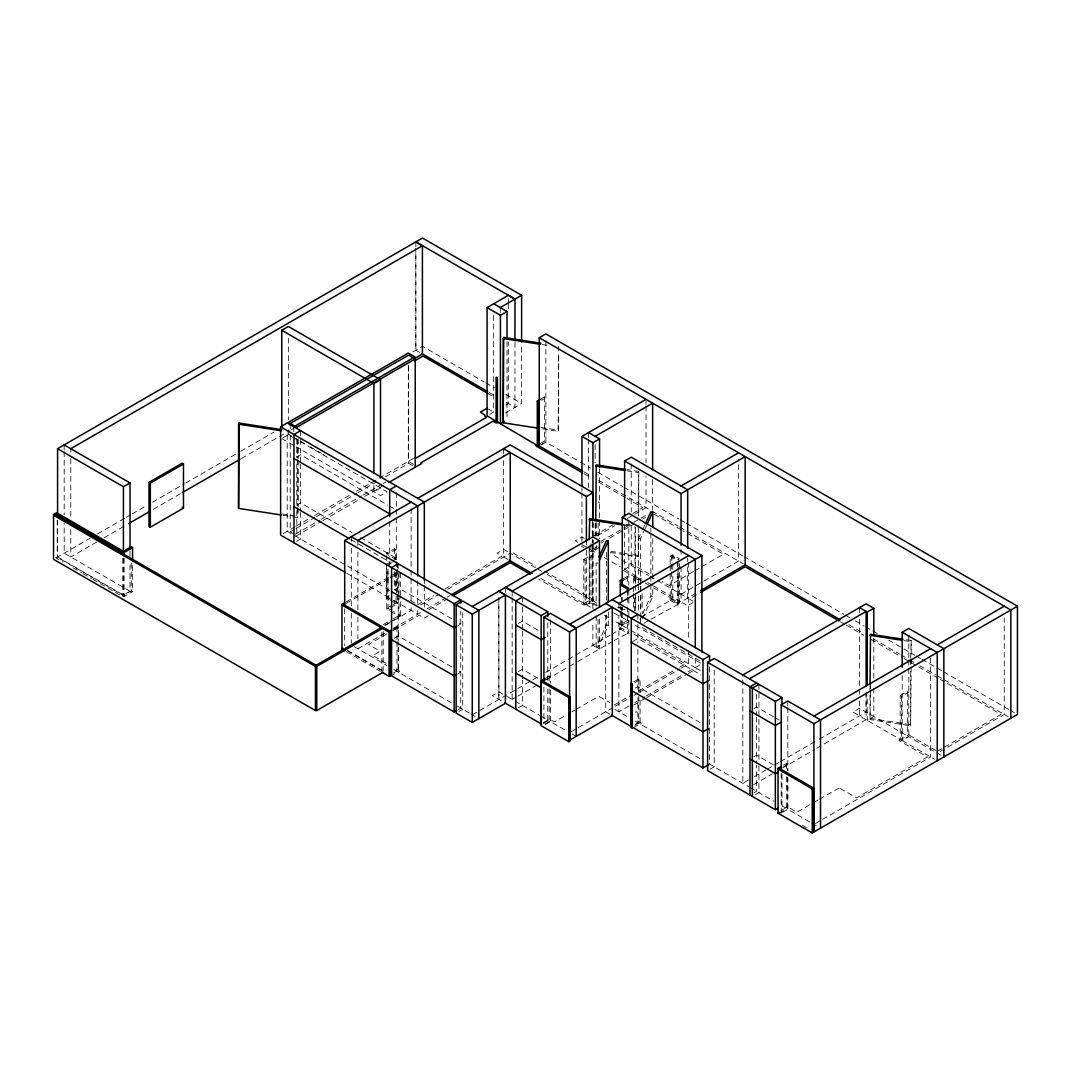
<?xml version="1.0" encoding="UTF-8"?>
<svg xmlns="http://www.w3.org/2000/svg" width="1071" height="1071" viewBox="0 0 1071 1071"><rect width="100%" height="100%" fill="white"/><g stroke="black" fill="none" stroke-linecap="round" stroke-linejoin="round"><path stroke-width="0.75" stroke-dasharray="5 3.75" d="M866.118 693.071L866.118 719.725L815.687 748.843M323.388 454.961L323.388 454.907A1.941 1.125 0 0 0 323.308 454.599L322.84 454.144M292.785 516.771L297.711 517.534L298.22 508.19M558.714 345.973L558.205 431.278L540.413 428.534M558.205 431.278L558.714 352.573M638.262 515.486L638.771 471.454L627.325 469.687M597.35 605.235L589.184 603.977L589.693 545.085M638.57 582.972L638.57 538.378L641.984 531.015M642.667 529.543L644.715 525.125M640.471 584.913L640.471 538.673L643.885 531.31M644.568 529.837L646.616 525.419M608.315 612.05L608.315 625.263L598.046 647.393L596.145 647.098L606.414 624.969L606.414 615.062M610.47 552.475L638.262 556.773L638.771 530.908M639.936 619.654L641.984 615.236M642.667 613.763L650.873 596.092L650.873 584.538M642.52 618.476L652.775 596.386L652.775 583.186M911.18 666.938L910.671 725.83L870.013 719.538L870.522 690.38M910.671 658.13L911.18 640.512L903.054 639.253M635.759 712.523L636.228 712.081A1.941 1.125 0 0 0 636.308 711.76L636.228 711.452A1.941 1.125 0 0 0 635.879 711.05L635.759 710.997M57.58 520.359L57.58 557L90.232 538.164M97.461 533.987L124.959 518.11M126.405 517.28L130.742 514.763M132.188 513.933L146.66 505.579M152.457 502.232L184.292 483.851M185.738 483.021L239.275 452.109M240.721 451.279L274.002 432.055M412.924 351.85L422.483 346.335L484.253 381.999M96.832 541.966L70.78 557L70.78 527.026M104.061 537.789L124.316 526.102M153.26 509.381L180.758 493.517M241.537 458.428L289.277 430.85M290.736 430.02L293.628 428.346M283.079 437.785L288.353 434.746L291.245 436.406M296.6 457.036L300.563 454.76L387.715 505.07M57.58 557L123.419 595.021L130.019 591.205L130.019 562.891M122.763 558.245L122.763 595.824L131.264 590.911L132.59 591.674L132.59 563.895M122.763 596.587L124.089 595.824L57.218 557.215L55.893 557.978L63.015 562.088M122.763 595.824L124.089 596.587L132.59 591.674M296.6 505.164L300.563 502.888L351.998 532.582M283.253 533.559L294.418 527.106M295.864 526.276L308.836 518.779M314.606 515.459L350.659 494.641M356.429 491.308L413.526 458.348M489.715 414.357L493.677 412.067L493.677 313.776M505.673 405.146L508.337 403.606L508.337 341.97M290.214 435.161L290.214 531.792L294.538 529.288M295.984 528.458L314.754 517.614M316.199 516.784L356.63 493.436M358.075 492.606L376.845 481.763M385.52 476.769L408.613 463.422L412.576 465.711M295.248 534.242L319.76 520.091M321.206 519.261L361.583 495.953M363.015 495.123L381.771 484.293M383.204 483.463L386.096 481.803M505.606 412.804L521.604 403.566L521.604 343.59M295.757 536.21L321.354 521.43M322.799 520.6L358.959 499.715M364.675 496.422L383.445 485.578M380.513 487.948L373.913 491.763L373.913 480.103M540.172 399.443L544.483 396.953L545.808 397.716L541.498 400.206M296.6 541.257L300.563 538.981L300.563 512.326M540.172 443.555L544.483 441.065L545.808 441.828L538.619 445.978M541.913 444.492L545.875 442.203L579.143 461.414M395.801 549.503L394.476 548.74L386.551 553.319L387.876 554.082L395.801 549.503L395.801 559.303M386.551 554.082L387.876 553.319M390.728 561.914L386.698 564.23L386.698 609.118L389.442 610.698M392.066 561.137L396.083 558.821L397.408 559.584L393.392 561.9M392.053 562.677L388.023 564.993L388.023 609.118L386.698 608.355L392.066 605.249M346.254 601.808L389.041 577.108M390.46 576.292L396.163 572.998M346.147 603.388L388.934 578.701M390.366 577.871L397.488 573.761M394.235 590.108L398.184 587.818L452.23 619.025M389.201 595.904L386.551 597.431L387.876 598.194L387.876 568.781M386.551 563.882L386.551 598.194L387.876 597.431L391.959 599.787M393.405 604.486L396.083 602.933L397.408 603.696L397.408 593.133M386.698 609.118L388.023 608.355L392.133 610.724M390.647 600.55L396.083 603.696L397.408 602.933L393.325 600.577M390.701 607.565L397.408 603.696M383.338 624.513L391.892 619.574M393.311 618.757L399.014 615.464L400.34 616.227L400.34 595.851M417.717 604.754L433.434 595.677M444.867 589.077L502.031 556.077L497.051 553.198L503.638 549.383L508.631 552.261M390.808 611.487L399.014 616.227L400.34 615.464L393.499 611.514M384.65 625.277L388.934 622.813M390.366 621.983L400.34 616.227M385.48 625.223L392.602 621.113M394.021 620.296L411.117 610.43L411.117 607.096M420.582 604.968L439.204 594.218M447.785 589.251L510.238 553.198L535.928 568.018M384.958 633.148L357.888 648.772L357.888 645.438M393.499 628.222L424.317 610.43M427.182 608.77L445.79 598.02M447.223 597.203L450.088 595.543M393.003 629.172L396.966 626.883L398.292 627.646L398.292 640.712M386.912 633.885L368.598 644.461L379.469 650.914A1.807 1.044 0 0 1 379.549 651.342L379.415 651.65A1.807 1.044 0 0 1 379.134 651.891L372.842 655.546L386.591 663.485M393.967 629.815L419.337 615.169L424.317 618.047L428.28 615.758M428.788 609.707L447.37 598.984M393.017 630.699L398.292 627.646M394.235 638.236L398.184 635.946L452.23 667.153M594.097 535.768L612.719 525.018M632.774 513.437L642.801 507.654L627.017 498.537M597.163 535.861L614.406 525.901M627.352 518.431L633.095 515.111M634.527 514.294L646.027 507.654L646.027 475.993M600.898 541.324L622.452 528.887M623.884 528.057L632.506 523.076M633.938 522.246L639.695 518.926M641.127 518.096L646.871 514.776M458.134 625.477L460.771 623.951L457.919 622.305M601.219 542.997L604.084 541.35M609.787 538.057L622.639 530.627M624.072 529.81L634.059 524.04M642.627 519.087L645.492 517.44M590.964 543.653L590.964 550.186L598.154 546.036M590.964 550.186L592.29 550.949L596.601 548.459M599.559 547.187L592.959 551.003L588.822 548.62M583.775 559.49L590.964 555.34L592.29 556.103L592.29 600.229L585.101 604.379L583.775 603.616L583.775 559.49L585.101 560.253L592.29 556.103M393.003 673.284L396.966 670.995L398.292 671.758L398.292 647.259M390.366 676.337L398.292 671.758M398.653 672.307L399.416 671.691A1.941 1.125 0 0 0 399.496 671.383L399.349 670.968A1.941 1.125 0 0 0 399.068 670.7L393.459 667.447M518.431 623.469L522.394 621.18L539.302 630.939M624.621 524.308L624.621 569.277L631.221 565.475L648.584 575.502M458.134 673.605L460.771 672.079L457.919 670.433M623.161 578.916L627.472 576.426L628.797 577.189L621.608 581.339M583.775 603.616L590.964 599.465L592.29 600.229M586.051 604.58L584.07 605.048A1.928 1.111 0 0 1 583.561 604.941L538.82 579.183M633.63 591.888L633.63 577.189L634.956 576.426L640.699 579.746M670.151 564.283L670.151 556.103L671.477 555.34L678.653 559.49M672.789 554.925L671.463 555.688L678.063 559.49L679.389 558.727L672.789 554.925L672.789 563.092M518.431 671.597L522.394 669.308L539.302 679.068M693.473 571.526L669.201 585.542L662.039 581.406M694.892 570.696L700.608 567.402M702.041 566.572L723.447 554.216L682.977 530.841M458.134 709.698L460.771 708.172L460.771 611.113M458.776 711.599L462.739 709.31L462.739 611.019M622.278 612.17L622.278 625.491L628.864 621.689M620.296 611.032L620.296 629.012L621.608 628.249L628.797 632.399L628.797 607.886M670.151 574.083L670.151 600.229L671.477 599.465L678.653 603.616L678.653 567.657M472.271 714.812L531.31 680.714M532.742 679.898L540.105 675.64M545.621 672.454L610.283 635.116M611.661 634.327L619.922 629.561L619.118 628.423A1.928 1.111 0 0 1 619.306 628.115L621.394 626.843L619.118 624.862A1.928 1.111 0 0 1 619.306 624.567L619.922 624.139L615.678 621.689M641.556 617.07L669.777 600.777L668.947 599.84A1.807 1.044 0 0 1 669.241 599.265L671.249 598.06L652.467 587.216M679.389 602.853L678.063 603.616L671.463 599.8L672.789 599.037L679.389 602.853L679.389 560.361M681.076 594.258L702.63 581.807M704.062 580.977L738.548 561.07L738.548 459.446M546.438 677.568L549.169 675.988L550.494 676.752L545.019 679.911M512.072 699.443L516.45 696.926M517.842 696.11L536.611 685.279M546.491 679.576L577.001 661.958M577.979 661.396L612.759 641.315M614.138 640.525L627.097 633.671M643.912 623.322L649.562 620.069M650.981 619.252L676.952 604.887A1.941 1.125 0 0 0 677.997 605.075L682.682 602.812L687.676 605.691L692.95 602.638M653.564 585.998L681.076 601.875L696.297 593.093M620.296 629.012L627.472 633.162L628.797 632.399M670.151 600.229L677.327 604.379L678.653 603.616M696.445 594.86L689.282 598.997L693.017 601.152M632.586 641.542L637.861 638.49L700.97 674.917M518.431 707.69L522.394 705.401L522.394 680.406M543.8 722.336L548.794 719.578A1.941 1.125 0 0 1 549.289 719.444L554.671 721.747L566.09 715.16M543.693 723.26L549.169 720.1L550.494 720.863L542.287 725.603M545.219 724.665L550.494 721.626L566.171 730.676M571.807 711.867L574.658 710.22M576.078 709.39L597.631 696.967A1.767 1.017 0 0 1 599.278 696.766M633.59 681.932L638.771 678.947L640.083 679.71L640.083 692.776M634.902 682.696L640.083 679.71M635.223 688.144L637.861 686.618L700.97 723.045M614.058 705.079L629.775 696.003M638.343 691.063L674.047 670.446M679.764 667.139L685.467 663.846L632.64 633.349M571.071 731.761L576.841 728.427M578.286 727.584L612.304 707.958M615.182 706.284L632.479 696.297M633.925 695.467L638.249 692.977M639.682 692.147L680.045 668.84M681.491 668.009L688.693 663.846L688.693 650.512M628.985 705.936L618.904 711.76L618.904 615.142M634.755 702.603L644.849 696.779M646.282 695.949L682.321 675.145M688.091 671.812L701.893 663.846L633.162 624.165M633.898 704.959L645.358 698.346M646.79 697.529L686.886 674.369M688.318 673.552L696.913 668.585L701.893 671.463M635.223 724.237L637.861 722.711L637.861 697.716M634.875 725.308L638.771 723.059L638.771 693.647M633.617 727.57L640.083 723.822L640.083 699.323M640.605 724.291L640.873 724.13A1.941 1.125 0 0 0 641.154 723.862L640.873 722.764L635.103 719.417M753.957 708.56L756.595 707.034L773.503 716.794M710.247 769.072L714.21 766.796L714.21 670.165M753.957 756.688L756.595 755.162L773.503 764.922M748.562 779.969L742.805 783.303L742.805 675.011M754.332 776.649L765.859 769.982M767.305 769.152L778.831 762.498M780.277 761.668L817.735 740.034M819.181 739.204L866.118 712.095L866.118 692.107M900.216 695.628L907.405 691.478L908.717 692.241L901.541 696.391L900.216 695.628L900.216 739.74L901.541 740.503L908.717 736.353L907.405 735.59L900.216 739.74M783.637 765.122L786.422 763.516L787.747 764.279L787.747 770.825M783.57 766.702L787.747 764.279M753.73 784.615L772.459 773.798M782.54 767.974L814.241 749.673M753.957 792.781L756.595 791.255L756.595 765.002M754.975 794.896L758.937 792.607L758.937 762.619M902.197 675.573L902.197 740.543L908.797 736.741L935.425 752.11M780.853 810.854L786.422 807.641L787.747 808.404L787.747 777.359M779.393 813.224L787.747 808.404M782.54 812.34L787.814 809.288L810.573 822.421M809.609 804.843L796.918 812.166L788.269 807.186L786.368 807.025A1.941 1.125 0 0 0 785.9 807.186L785.03 807.681L781.228 805.472M815.259 801.577L818.07 799.943M819.489 799.14L838.606 788.283A1.807 1.044 0 0 1 840.133 788.403M937.245 751.293L942.908 748.027M944.327 747.21L1001.024 714.464L940.311 679.416M815.366 823.532L821.122 820.199M822.568 819.369L930.645 756.969L930.645 655.345M940.097 751.507L1004.25 714.464L1004.25 617.847M629.172 633.671L628.677 633.804A1.807 1.044 0 0 1 627.151 633.684M542.033 344.554L550.119 345.813M540.922 427.436L558.714 430.194M626.816 470.771L638.262 472.552M625.638 524.214L632.171 525.232M625.129 525.312L633.296 526.571M638.57 538.378L640.471 538.673M610.965 551.378L622.412 553.145M624.058 553.399L638.771 555.675M281.793 513.906L294.94 515.927M598.046 563.172L596.145 562.877L596.145 605.811M282.931 515.245L291.151 516.517M650.873 596.092L652.775 596.386M904.165 640.605L910.671 641.609M589.693 602.879L597.859 604.138M617.472 607.177L622.371 607.94M620.229 608.783L625.129 609.533M606.414 624.969L608.315 625.263M870.522 718.454L911.18 724.746M599.345 696.766L609.881 702.656M909.092 735.081L935.853 750.49M840.186 788.417L856.599 797.855L927.419 756.969L899.319 740.717A1.941 1.125 0 0 1 898.997 740.115L899.854 739.191L852.931 712.095L859.531 708.292L906.441 735.375L907.525 734.947A1.807 1.044 0 0 1 909.051 735.067M590.308 551.337L590.442 551.404A1.767 1.017 0 0 0 590.911 551.565L591.085 551.605A1.941 1.125 0 0 0 592.169 551.605L593.24 551.163L597.498 553.627M485.699 382.829L494.307 387.809M505.807 394.436L521.604 403.566M419.765 352.466L415.816 350.19L415.816 248.566L415.883 350.15M489.152 392.441L493.463 394.931M506.382 402.401L515.004 407.368M487.934 393.526L493.718 396.859M488.322 408.975L492.058 411.144M580.589 462.257L590.723 468.094M597.953 472.271L622.546 486.475M623.991 487.305L678.96 519.047M680.406 519.877L684.744 522.38M686.19 523.224L742.605 555.795M744.05 556.625L843.868 614.245M845.314 615.089L849.651 617.592M855.434 620.939L864.11 625.946M865.569 626.776L871.352 630.123M872.798 630.953L877.136 633.456M888.702 640.137L914.741 655.171M916.187 656.014L920.525 658.518M921.984 659.348L942.226 671.048M943.671 671.878L1008.775 709.457M1010.221 710.301L1014.558 712.804M584.123 471.909L589.907 475.243M598.582 480.263L650.659 510.332M652.105 511.162L678.144 526.196M679.59 527.026L685.373 530.373M686.819 531.203L743.234 563.774M848.834 624.741L863.306 633.095M873.427 638.945L899.466 653.979M900.912 654.809L908.141 658.986M909.587 659.816L913.938 662.32M919.721 665.667L935.626 674.85M937.071 675.694L942.868 679.027M944.314 679.857L1008.213 716.753M583.976 473.69L589.719 477.01M598.328 481.977L625.584 497.707M654.073 514.16L681.531 530.011M840.561 621.823L844.899 624.326M846.344 625.169L863.695 635.183M870.924 639.36L902.719 657.714M904.165 658.545L909.948 661.891M911.394 662.721L917.178 666.068M918.623 666.898L938.865 678.586M598.154 501.924L599.465 502.687M670.151 556.103L675.895 559.423M649.146 573.962L631.81 563.962A1.767 1.017 0 0 0 631.341 563.801L631.167 563.761A1.941 1.125 0 0 0 630.083 563.761L629.012 564.203L610.939 553.761M584.445 538.472L581.955 537.026L575.355 540.842L577.845 542.274M650.03 576.332L655.827 579.679M657.273 580.509L687.676 598.06L687.676 563.078M581.955 544.644L587.457 547.83M604.339 557.576L620.216 566.746M624.621 569.277L641.984 579.304M647.781 582.651L652.119 585.154M581.325 546.143L583.896 547.629M623.576 570.535L643.791 582.222M645.237 583.052L651.021 586.386M633.63 577.189L640.819 581.339M936.83 752.926L941.034 755.35M902.197 740.543L934.608 759.259M413.607 464.386L408.332 461.347L408.332 364.716M512.996 552.917L535.835 566.104M544.403 571.057L593.414 599.532A1.807 1.044 0 0 1 593.481 599.947L593.347 600.255A1.807 1.044 0 0 1 593.08 600.51M642.466 627.673L699.524 660.606M537.347 568.848L541.631 571.325M547.335 574.618L596.908 603.227M613.817 613L626.95 620.096A1.767 1.017 0 0 1 628.61 619.895M507.922 559.477L503.638 557L503.638 455.389M540.735 578.42L595.945 610.296M604.392 615.182L612.853 620.055M622.278 625.491L629.427 629.628M630.859 630.458L695.293 667.661L695.293 654.327M287.952 433.996L292.129 436.419M293.534 437.222L304.7 443.675M310.282 446.888L321.447 453.341M292.678 437.236L387.113 491.763L380.513 495.565L296.158 446.861M774.909 717.61L779.139 720.06M281.767 438.548L294.726 446.031M389.148 505.9L393.432 508.377M360.566 537.522L397.408 558.821L396.083 559.584L387.916 554.858M351.114 539.69L389.683 561.954L389.683 565.234M614.941 709.471L629.346 717.798M635.023 721.064L701.866 759.66M708.935 763.743L749.405 787.105M750.276 787.613L774.092 801.362M811.992 823.238L817.883 826.638M609.667 714.049L605.704 711.76L605.704 615.142M802.554 825.406L808.23 828.7M410.635 600.657L416.298 603.937M290.214 531.792L294.164 534.081M389.71 590.442L287.215 531.27L287.215 432.979M346.83 573.306L389.683 598.06M393.914 600.496L417.717 614.232L417.717 605.905M386.551 598.194L389.282 599.76M502.835 694.115L498.885 691.826L492.285 695.628L503.116 701.88M506.878 696.351L514.04 700.568M515.017 701.144L539.623 715.348M540.721 715.977L547.857 720.1M572.275 734.117L576.225 736.393M354.14 646.603L386.818 665.479M393.927 669.576L452.23 703.245M457.451 706.258L469.459 713.192M470.798 713.969L478.857 718.614M347.54 650.418L383.07 670.928M347.58 650.86L381.812 670.633M346.254 651.623L380.486 671.397M130.019 591.205L64.18 553.198L64.18 523.21M55.893 557.215L57.218 557.978L57.218 520.399M72.962 567.831L81.503 572.771M82.922 573.587L91.463 578.514M92.882 579.331L121.344 595.757M911.18 640.512L911.18 657.032M911.18 658.678L911.18 665.292M910.671 659.776L910.671 664.73M910.671 671.343L910.671 725.83M908.797 635.116L908.797 658.437M908.797 660.097L908.797 666.764M908.797 668.438L908.797 736.741M907.405 691.478L907.405 735.59M901.541 696.391L901.541 740.503M873.816 638.249L873.816 678.224M873.816 688.225L873.816 716.539L867.229 720.355L867.229 695.36M870.522 685.427L870.522 688.72M870.013 686.511L870.013 719.538M859.531 607.618L859.531 612.625M859.531 619.292L859.531 687.595M859.531 689.255L859.531 694.249M859.531 700.916L859.531 715.91M787.814 702.67L787.814 706.003M787.814 707.663L787.814 770.973M787.814 777.64L787.814 809.288M786.422 763.516L786.422 770.062M786.422 776.595L786.422 807.641M781.964 774.735L781.964 805.901M781.228 773.115L781.228 813.103M758.937 684.329L758.937 760.959M756.595 694.195L756.595 715.334M756.595 716.994L756.595 763.369M709.578 667.059L709.578 764.118M688.693 562.221L688.693 640.525M687.676 558.085L687.676 561.418M681.076 549.276L681.076 557.603M681.076 566.894L681.076 601.875M678.063 561.124L678.063 566.037M678.063 567.67L678.063 603.616M677.327 561.887L677.327 566.787M677.327 573.333L677.327 604.379M672.789 564.725L672.789 569.625M672.789 576.158L672.789 599.037M671.477 555.34L671.463 570.388M671.477 571.686L671.463 599.8M670.151 565.916L670.151 572.45M652.627 479.808L652.627 509.796M652.775 538.593L652.775 581.526M650.873 528.391L650.873 531.698M650.873 533.345L650.873 574.632M650.873 576.278L650.873 582.892M646.027 401.036L646.027 404.369M646.027 406.029L646.027 462.672M642.145 593.642L642.145 613.255M640.819 586.239L640.819 612.384M640.471 586.573L640.471 616.294M640.471 617.94L640.471 622.894M638.771 471.454L638.771 516.035M638.771 678.947L638.771 692.013M638.57 584.619L638.57 589.572M638.57 596.186L638.57 611.046M638.262 525.392L638.262 556.773M637.861 614.419L637.861 619.239M637.861 624.42L637.861 642.747M637.861 649.414L637.861 691.531M635.438 527.387L635.438 583.534M635.438 585.181L635.438 591.794M635.438 593.441L635.438 609.961M634.956 576.426L634.956 582.959L634.929 526.825M634.956 597.672L634.956 610.738M634.929 597.846L634.929 611.046M633.63 593.535L633.63 609.868M631.221 463.85L631.221 512.166M631.221 525.486L631.221 565.475M628.864 520.064L628.797 585.355M628.797 589.907L628.797 596.44M628.797 598.087L628.864 606.695M627.472 576.426L627.472 582.959M627.472 592.303L627.472 595.583M627.472 597.216L627.472 605.838M627.472 607.016L627.472 613.549M627.472 615.182L627.472 633.162M622.278 597.176L622.278 600.51M622.278 607.177L622.278 610.497M621.608 597.203L621.608 600.47M621.608 607.003L621.608 610.751M621.608 611.902L621.608 628.249M620.296 606.132L620.296 609.399M618.904 603.482L618.904 608.475M606.414 552.301L606.414 600.188M599.559 468.897L599.559 518.873M599.559 520.533L599.559 538.86M599.452 619.011L599.452 648.999L592.852 645.197L592.852 621.863M598.154 523.17L598.154 536.236M598.046 619.319L598.046 647.393M596.252 522.675L596.252 535.888M596.252 545.795L595.744 550.199L595.744 546.893M596.145 615.718L596.145 647.098M595.744 523.773L595.744 535.326M595.141 444.693L595.141 463.02M595.141 522.983L595.141 536.317M592.999 522.675L592.999 542.662M592.999 544.336L592.999 600.978L586.399 604.78L586.399 546.478M592.959 522.675L592.959 542.676M592.852 543.573L592.852 608.542M592.29 521.537L592.29 542.783M592.29 544.416L592.29 550.949M590.964 555.34L590.964 599.465M589.184 549.477L589.184 603.977M588.541 432.55L588.541 437.544M588.541 439.217L588.541 487.533M586.399 541.484L586.399 544.804M585.101 560.253L585.101 604.379M581.955 488.001L581.955 491.335M581.955 493.008L581.955 541.31M550.494 620.002L550.494 683.311M550.494 689.965L550.494 721.626M549.169 675.988L549.169 682.522M549.169 689.055L549.169 720.1M547.763 622.987L547.763 683.954M547.763 688.867L547.763 720.047M545.875 340.591L545.875 442.203M544.483 396.953L544.483 441.065M543.894 687.113L543.894 723.768M522.394 597.109L522.394 605.45M522.394 607.11L522.394 630.431M522.394 631.14L522.394 678.746M515.004 342.399L514.937 407.408M512.152 591.112L512.152 596.119M512.152 597.779L512.152 699.403M508.337 298.648L508.337 301.982M508.337 303.655L508.337 308.649M507.025 341.475L507.025 419.778M505.552 587.31L505.552 592.303M503.638 448.722L503.638 453.716M500.277 307.591L500.277 312.598M498.885 597.819L498.885 699.443L498.805 597.859M424.317 580.442L424.317 583.775M424.317 585.435L424.317 607.096M417.717 580.91L417.717 604.245M415.883 241.859L415.883 246.852M411.117 508.805L411.117 568.781M411.117 570.441L411.117 577.108M411.117 578.768L411.117 600.429M408.613 365.131L408.613 463.422M400.34 572.985L400.34 594.981M399.014 572.115L399.014 593.347M399.014 594.981L399.014 616.227M398.184 563.761L398.184 572.088M398.184 573.748L398.184 597.083M398.184 597.779L398.184 645.385M398.184 647.058L398.184 672.039M397.408 562.851L397.408 567.75M397.408 569.384L397.408 592.263M396.966 626.883L396.966 639.949M396.966 641.583L396.966 670.995M396.31 492.633L396.31 507.627M396.31 509.287L396.283 594.244M396.083 572.65L396.083 590.63M396.083 596.4L396.083 603.696M395.801 572.383L395.801 590.349M394.476 548.74L394.476 558.54M394.476 571.619L394.476 589.586M389.71 521.43L389.683 556.974M386.551 555.715L386.551 562.248M383.19 631.341L383.19 670.553M381.865 632.211L381.865 671.423M357.888 540.494L357.888 545.487M357.888 552.154L357.888 610.457M357.888 617.124L357.888 638.785M351.288 536.678L351.288 541.685M351.288 548.339L351.288 606.655M351.288 613.308L351.288 643.296M344.688 608.797L344.688 645.438M300.563 430.689L300.563 463.047M300.563 464.011L300.563 511.081M298.22 438.829L298.22 458.642M298.22 460.289L298.22 506.529M297.711 439.927L297.711 458.08M297.711 459.74L297.711 505.981M297.711 507.627L297.711 517.534M296.801 438.976L296.801 457.304M296.801 463.971L296.801 503.946M296.801 510.613L296.801 535.594M293.815 426.794L293.815 431.787M290.214 423.5L290.214 428.507M288.353 338.115L288.353 419.752M288.353 429.739L288.353 434.746M131.264 563.132L131.264 590.911M130.019 551.23L130.019 556.224M124.089 558.245L124.089 596.587M123.419 558.366L123.419 595.021M70.78 448.722L70.78 452.056M70.78 458.723L70.78 518.685M64.18 444.907L64.18 449.914M64.18 451.574L64.18 514.883M627.472 620.537L620.296 624.688L621.608 625.451L628.797 621.3L627.472 620.537"/><path stroke-width="1.5" d="M866.118 686.404L866.118 611.434L749.405 678.827M281.285 514.99L238.579 508.39L238.579 424.17L239.087 423.072L281.793 429.672M238.579 508.39L239.087 423.072M538.793 428.28L503.209 422.777L503.209 338.556L503.718 337.459L540.922 343.215M503.209 422.777L503.718 337.459M595.744 520.466L596.252 464.881L625.692 469.433M589.184 539.57L589.693 518.659L622.371 523.706M598.89 556.974L606.414 540.748L608.315 541.042L608.315 602.143M599.412 560.213L608.315 541.042M645.398 523.652L650.873 511.871L652.775 512.166L652.775 527.026M647.299 523.947L652.775 512.166M870.013 684.864L870.522 634.233L903.054 639.253M57.58 515.352L57.58 448.722L422.483 238.043L521.604 295.275L521.604 341.917M70.78 448.722L422.416 245.714L422.416 353.992L413.727 359.013M281.767 426.887L281.767 330.27L288.353 326.454L380.513 379.67L380.513 477.961M53.55 514.455L55.893 513.103L57.218 513.866L54.875 515.218L53.55 514.455L53.55 559.33L315.436 710.542L316.762 709.765M57.58 448.722L123.419 486.729L130.019 482.927L130.019 549.557M149.003 482.365L182.15 463.234L183.476 463.997L183.476 508.123L150.328 527.253L149.003 526.49L149.003 482.365L150.328 483.128L183.476 463.997M345.398 572.476L280.615 535.085L280.615 426.794L408.332 353.055L414.932 356.871L293.815 426.794M582.544 472.86L536.397 446.192A1.874 1.084 0 0 1 536.41 444.987L487.077 415.883L487.077 307.591L508.337 295.315L514.937 299.13M500.277 307.591L521.604 295.275M128.667 523.585L148.923 511.898M182.204 492.673L240.078 459.258M415.213 358.946L296.801 427.316L290.214 423.5L408.613 355.144L415.213 358.946L415.213 467.237M281.767 330.27L373.913 383.472L380.513 379.67M414.383 361.007L422.991 356.027L487.934 393.526M300.563 430.689L293.963 434.505L293.963 542.783M487.077 307.591L500.425 315.302L507.025 311.487L507.025 338.141M122.763 554.979L122.763 551.699L131.264 546.799L132.59 547.562L132.59 560.628M122.763 551.699L124.089 552.475L132.59 547.562M582.678 471.079L539.275 446.018L539.275 337.74L545.875 333.924L1017.45 606.186L1017.45 714.464L813.92 831.98L813.92 723.688L1017.45 606.186M487.077 408.265L480.477 412.067L484.935 415.28A1.807 1.044 0 0 0 484.628 415.883L486.435 417.369L415.909 458.093L414.932 457.531M388.599 482.606L421.813 463.422L420.836 462.859L493.035 421.184L495.565 422.643A1.767 1.017 0 0 0 496.034 422.804L496.208 422.844A1.941 1.125 0 0 0 497.292 422.844L498.363 422.402M537.294 401.103L538.619 401.866L538.619 445.978L537.294 445.215L537.294 401.103L540.172 399.443M504.387 421.305L500.425 423.594L500.425 315.302M396.31 485.966L389.683 489.768L389.71 516.436M344.688 605.463L344.688 540.494L411.117 502.138M417.717 498.336L510.238 444.907L592.999 492.687L592.999 519.341M357.888 540.494L510.238 452.524L510.238 560.816L451.52 594.713M581.955 486.341L581.955 436.366L646.027 399.363M595.141 436.366L652.627 403.178L652.627 469.808M581.955 436.366L592.959 442.711L599.559 438.909L599.559 467.224M398.184 563.761L391.598 567.563L391.598 675.855L454.171 711.987L456.808 710.461M344.835 650.807L341.984 649.16L341.984 604.272L344.835 602.625M624.621 515.968L624.621 460.999L631.221 457.183L687.676 489.782L687.676 548.084M503.638 448.722L586.399 496.502L592.999 492.687M341.984 649.16L343.296 648.397M315.436 665.653L381.865 627.298L383.19 628.075L316.762 666.416L315.436 665.653L315.436 710.542M391.691 629.935L389.054 631.448L390.366 632.211M390.366 631.448L343.296 604.272L341.984 605.035L389.054 632.211L390.366 631.448L390.366 676.337L389.054 675.573M453.087 595.677L510.238 562.677L530.252 574.23M344.688 540.494L454.171 603.696L460.771 599.88L460.771 603.093M547.763 616.575L547.763 611.755L541.163 615.571L498.885 591.152L505.405 595.007L505.405 703.299L472.271 722.43L456.139 713.112L456.139 604.834L462.739 601.018L478.857 610.336L478.857 718.614M622.278 585.516L622.278 517.213L628.864 513.397L701.893 555.554L701.893 652.185M472.271 606.521L592.852 536.906L599.452 540.721L599.452 607.351M681.076 485.966L738.548 452.779M456.139 604.834L472.271 614.138L505.405 595.007M599.452 540.721L512.152 591.112L505.552 587.31L547.763 611.755M624.621 460.999L681.076 493.584L745.148 456.594L745.148 564.886L700.608 590.603M456.808 626.24L454.171 627.753L391.598 591.634M315.436 709.765L316.762 710.542L383.19 672.186M522.394 597.109L515.794 600.925L515.794 709.216M381.919 672.213L389.054 676.337L390.366 675.573M543.894 682.12L543.894 617.15L550.494 613.335L576.158 628.155M456.808 674.369L454.171 675.881L391.598 639.762M620.296 596.333L620.296 580.576L623.161 578.916M627.472 589.037L628.797 588.274L621.608 584.123L620.296 584.886L627.472 589.037L627.472 592.303M545.126 637.352L541.163 639.628L515.794 624.982M688.693 555.554L569.625 624.299L576.225 628.115L576.158 736.433M569.558 631.957L612.304 607.284L612.304 715.575L569.558 740.248L569.558 631.957L543.894 617.15M618.904 603.482L701.893 555.554M637.861 614.419L631.261 618.235L631.261 726.526L611.38 715.04M570.147 696.806L568.821 697.569L540.962 681.491L542.287 680.728L570.147 696.806L570.147 740.931L568.821 741.694L540.962 725.603L540.962 680.728L545.072 678.358M545.019 679.911L542.287 681.491L540.962 680.728M700.742 592.383L745.148 566.746L839.115 620.993M605.704 603.482L702.978 659.642L709.578 655.827L709.578 660.633M778.001 808.19L775.364 809.716L707.61 770.598L707.61 662.32L714.21 658.504L781.964 697.623L781.964 705.642M708.252 680.647L702.978 683.7L631.261 642.292M742.805 675.011L866.118 603.816L873.816 608.261L873.816 634.916M859.531 607.618L867.229 612.063L873.816 608.261M756.595 682.977L749.995 686.779L749.995 795.07M758.937 684.329L752.337 688.131L752.337 796.422M708.252 728.775L702.978 731.828L632.693 691.25M707.61 662.32L775.364 701.425L781.964 697.623M902.197 667.246L902.197 632.265L908.797 628.449L943.846 648.678L943.846 756.969M781.228 769.781L781.228 704.812L787.814 700.996L820.52 719.886L820.52 828.164M780.639 722.443L775.364 725.495L749.995 710.849M632.693 727.343L702.978 767.92L708.252 764.868M813.92 716.071L930.645 648.678M937.245 644.876L1004.25 606.186M813.558 788.069L812.233 788.832L778.068 769.112L779.393 768.349L813.558 788.069L813.558 832.194L812.233 832.957L778.068 813.224L778.068 768.349L780.853 766.742M778.001 772.097L775.364 773.623L749.995 758.978M778.068 813.224L779.393 812.461M503.209 338.556L540.413 344.313M595.744 465.965L625.183 470.53M238.579 424.17L281.285 430.77M589.184 519.756L623.496 525.058M870.013 635.317L902.545 640.351M415.883 241.859L515.004 299.09L514.937 340.779M415.816 241.899L422.416 245.714M493.677 303.789L507.025 311.487M539.275 337.74L1010.85 610.001L1010.85 718.28M588.541 432.55L599.559 438.909M421.626 353.457L487.707 391.611M902.197 632.265L937.245 652.493L937.245 760.785M744.68 564.618L840.159 619.734M622.278 517.213L695.293 559.37L695.293 647.66M620.296 580.576L621.608 581.339L621.608 584.605M612.304 599.666L709.578 655.827M781.228 704.812L813.92 723.688M287.215 422.978L424.317 502.138L424.317 580.442M280.615 426.794L417.717 505.954L417.717 575.917M509.354 560.307L532.18 573.48M293.963 458.562L389.683 513.826M778.068 768.349L779.393 769.112M351.288 536.678L460.771 599.88M293.963 506.69L349.682 538.86M778.068 812.461L779.393 813.224M515.794 673.11L541.163 687.756M182.15 507.346L183.476 508.123M341.984 604.272L343.296 605.035M64.18 444.907L130.019 482.927M504.521 702.696L541.163 723.862L541.163 615.571M341.984 648.397L343.296 649.16M867.229 612.063L867.229 685.373M812.233 788.832L812.233 832.957M775.364 701.425L775.364 809.716M702.978 659.642L702.978 767.92M681.076 493.584L681.076 545.233M592.959 442.711L592.959 519.355M586.399 496.502L586.399 541.484M568.821 697.569L568.821 741.694M472.271 614.138L472.271 722.43M454.171 603.696L454.171 711.987M389.054 632.211L389.054 676.337M373.913 383.472L373.913 473.436M316.762 666.416L316.762 710.542M150.328 483.128L150.328 527.253M124.089 552.475L124.089 555.742M123.419 486.729L123.419 551.699M54.875 514.455L53.55 515.218L315.436 666.416L316.762 665.653L54.875 514.455M57.218 513.103L55.893 513.866L122.763 552.475L124.089 551.699L57.218 513.103M497.413 378.076L496.087 377.313L496.087 421.425L497.413 422.188L497.413 378.076M632.318 684.195L630.993 683.432L630.993 727.544L632.318 728.32L632.318 684.195"/></g></svg>
